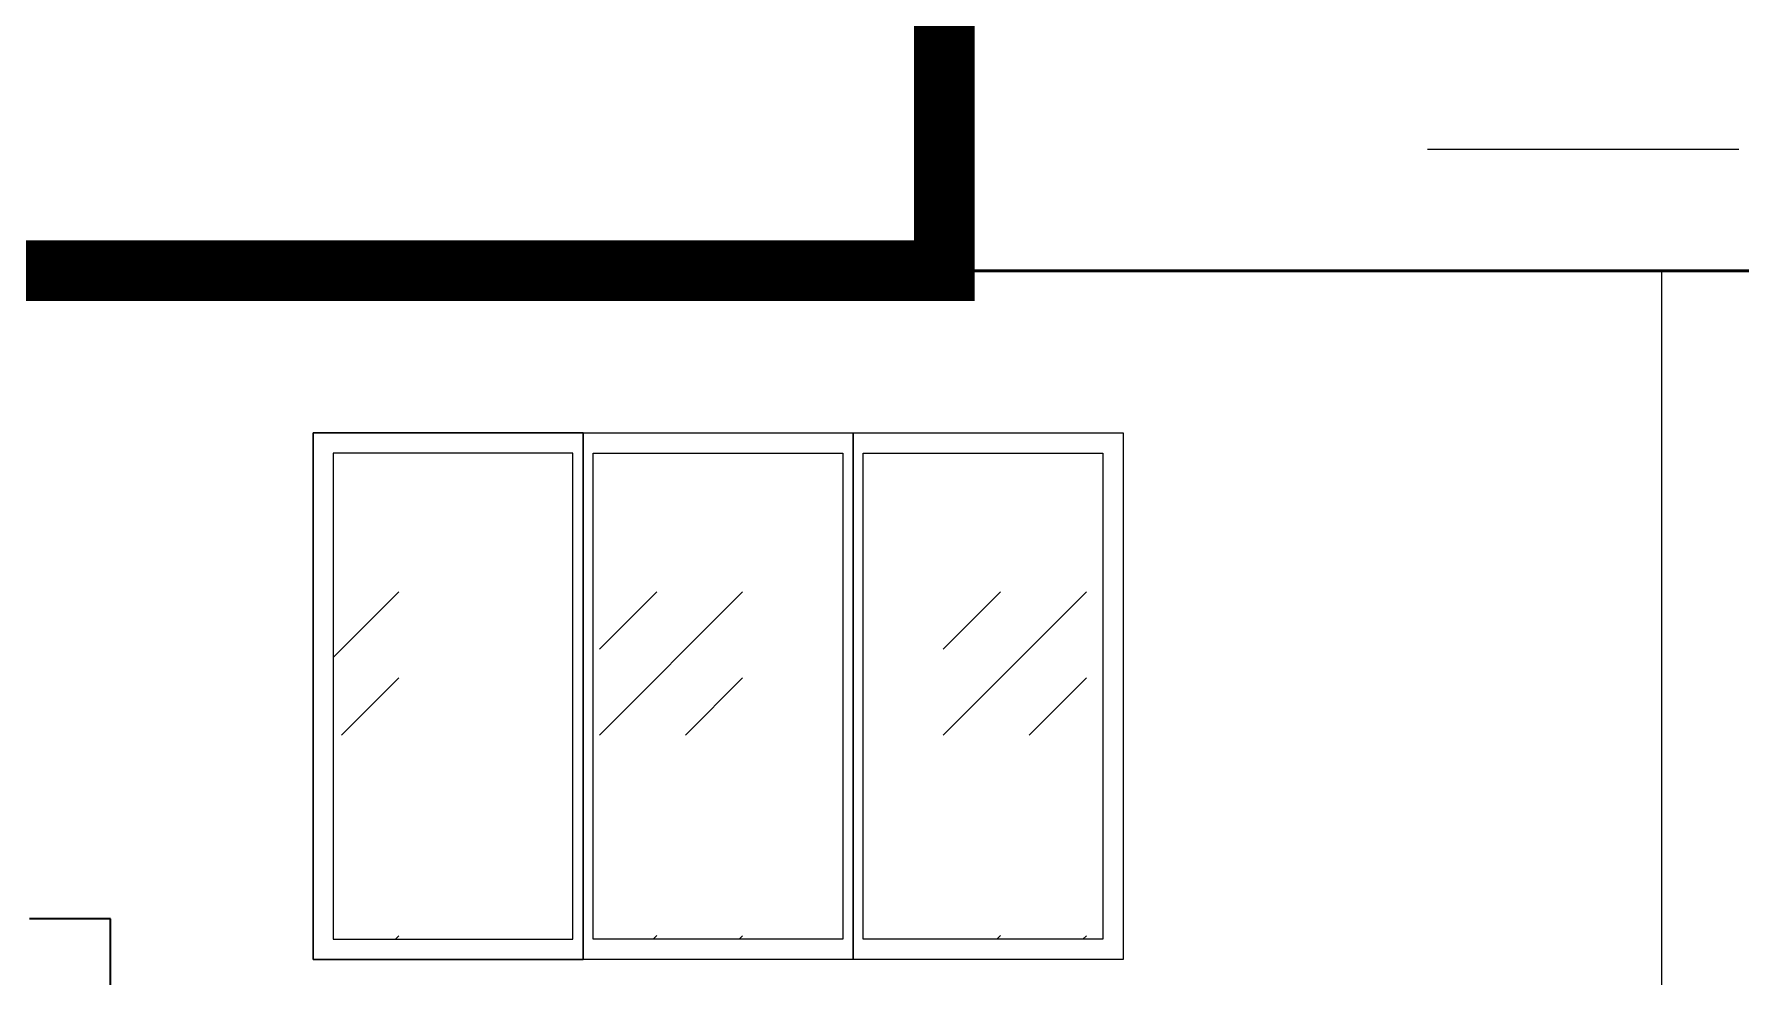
# Model space of a CAD drawing. Header units: metres. Extents: x 0 to 4415, y 1197 to 2590.
# Drawn here: x 1864.598 to 1868.812, y 1203.945 to 1206.272 of the extents above; entities that cross this region are included whole.
import ezdxf

# ---------------------------------------------------------------- set-up
doc = ezdxf.new("R2010")
doc.units = ezdxf.units.M
doc.linetypes.add('CACHE2', pattern=[4.7625, 3.175, -1.5875])
doc.linetypes.add('CONTINU', pattern=[0])
for name, color, linetype, lineweight in [('00-Menuiserie', 152, 'CONTINU', 5), ('caché', 20, 'CACHE2', 13), ('Façade 02', 41, 'Continuous', 35), ('façade 03', 33, 'Continuous', 25), ('gris', 251, 'Continuous', 9), ('mur', 7, 'Continuous', 50), ('vue', 7, 'Continuous', 5)]:
    doc.layers.add(name, color=color, linetype=linetype, lineweight=lineweight)

msp = doc.modelspace()

# ---------------------------------------------------------------- hatches: boundary and pattern name
at = {"layer": '00-Menuiserie', "true_color": 0x4ab495}
h = msp.add_hatch(dxfattribs=at)
h.set_pattern_fill('GOST_GLASS', color=135, scale=0.1)
h.set_pattern_definition([(45, (493.07473, -69.94784), (0.84852814, -9e-17), [0.5, -0.7]), (45, (493.28686, -69.94784), (0.84852814, -9e-17), [0.2, -1]), (45, (493.07473, -69.7357), (0.84852814, -9e-17), [0.2, -1])])
h.paths.add_polyline_path([(1856.9029, 1205.2382), (1856.0029, 1205.2382), (1856.0029, 1203.1382), (1856.9029, 1203.1382)])
h.paths.add_polyline_path([(1865.9285, 1205.2382), (1865.3368, 1205.2382), (1865.3368, 1204.0382), (1865.9285, 1204.0382)])
h.paths.add_polyline_path([(1866.5951, 1205.2382), (1865.9785, 1205.2382), (1865.9785, 1204.0382), (1866.5951, 1204.0382)])
h.paths.add_polyline_path([(1867.2368, 1205.2382), (1866.6451, 1205.2382), (1866.6451, 1204.0382), (1867.2368, 1204.0382)])
h.paths.add_polyline_path([(1870.669, 1205.2382), (1870.071, 1205.2382), (1870.071, 1204.0382), (1870.669, 1204.0382)])
h.paths.add_polyline_path([(1871.367, 1205.2382), (1870.769, 1205.2382), (1870.769, 1204.0382), (1871.367, 1204.0382)])

# ---------------------------------------------------------------- linework, layer by layer
at = {"layer": '00-Menuiserie'}
for p in [(1865.9535, 1204.6382), (1866.6201, 1204.6382)]:
    msp.add_point(p, dxfattribs=at)
at = {"layer": 'caché', "linetype": 'CACHE2'}
for p, q in [((1868.0381, 1205.9882), (1868.5034, 1205.9882)), ((1868.256, 1205.9882), (1868.8068, 1205.9882))]:
    msp.add_line(p, q, dxfattribs=at)
at = {"layer": 'Façade 02'}
for p, q in [((1864.7868, 1204.0882), (1864.5868, 1204.0882)), ((1864.7868, 1203.0882), (1864.7868, 1204.0882))]:
    msp.add_line(p, q, dxfattribs=at)
at = {"layer": 'façade 03'}
msp.add_lwpolyline([(1865.2868, 1205.2882), (1867.2868, 1205.2882), (1867.2868, 1203.9882), (1865.2868, 1203.9882)], close=True, dxfattribs=at)
at = {"layer": 'gris'}
for p, q in [((1865.9535, 1204.6382), (1865.9535, 1205.2882)), ((1865.9535, 1205.2882), (1865.9535, 1203.9882)), ((1866.6201, 1204.6382), (1866.6201, 1205.2882)), ((1866.6201, 1205.2882), (1866.6201, 1203.9882))]:
    msp.add_line(p, q, dxfattribs=at)
for points in [[(1865.2868, 1203.9882), (1865.9535, 1203.9882), (1865.9535, 1205.2882), (1865.2868, 1205.2882)], [(1866.6201, 1205.2882), (1867.2868, 1205.2882), (1867.2868, 1203.9882), (1866.6201, 1203.9882)], [(1865.3368, 1204.0382), (1865.9285, 1204.0382), (1865.9285, 1205.2382), (1865.3368, 1205.2382)], [(1865.9785, 1205.2382), (1866.5951, 1205.2382), (1866.5951, 1204.0382), (1865.9785, 1204.0382)], [(1866.6451, 1205.2382), (1867.2368, 1205.2382), (1867.2368, 1204.0382), (1866.6451, 1204.0382)]]:
    msp.add_lwpolyline(points, close=True, dxfattribs=at)
at = {"layer": 'mur'}
msp.add_line((1866.8453, 1205.6882), (1872.549, 1205.6882), dxfattribs=at)
at = {"layer": 'mur', "const_width": 0.15}
msp.add_lwpolyline([(1854.0461, 1205.6882), (1866.8453, 1205.6882), (1866.8453, 1213.1882), (1854.0461, 1213.1882)], close=True, dxfattribs=at)
at = {"layer": 'vue'}
msp.add_line((1868.6161, 1205.6882), (1868.6161, 1203.0882), dxfattribs=at)

doc.saveas('drawing.dxf')
